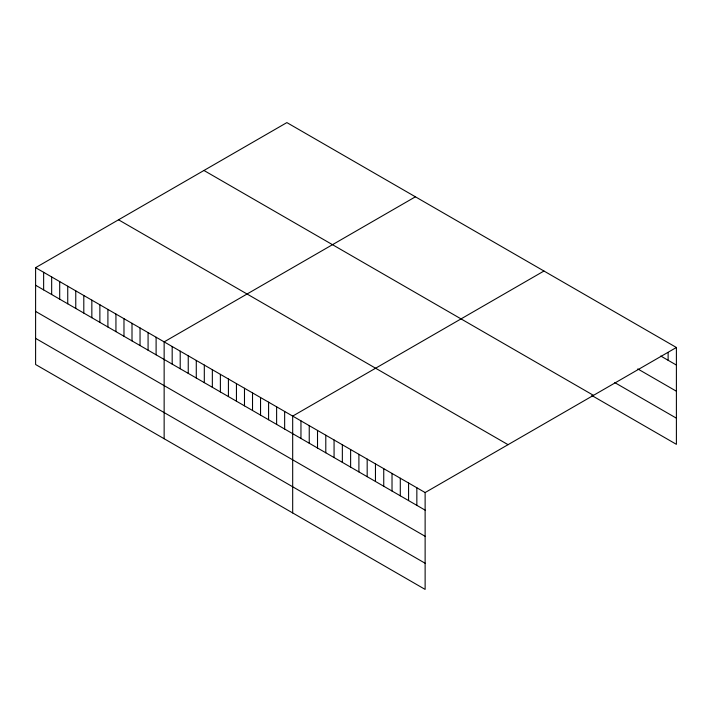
<?xml version="1.0" encoding="UTF-8"?>
<svg xmlns="http://www.w3.org/2000/svg" width="712" height="712" viewBox="0 0 712 712"><rect width="100%" height="100%" fill="white"/><g stroke="black" fill="none" stroke-linecap="round" stroke-linejoin="round"><path stroke-width="1.07" d="M35.6 267.668L425.126 492.553L425.126 589.403L35.6 364.517L35.6 267.668L286.874 122.597L676.4 347.483L676.4 444.332L591.788 395.48M415.416 196.806L164.143 341.885L164.143 438.734M543.959 271.023L292.685 416.093L292.685 512.943M425.126 492.553L676.4 347.483M660.763 356.036L676.4 365.06M637.774 368.923L676.4 391.226M614.776 382.602L676.4 418.175M203.952 170.471L593.479 395.356M118.521 219.794L508.048 444.68M35.6 285.245L425.126 510.139M35.6 311.402L425.126 536.296M35.6 338.36L425.126 563.245M668.123 352.591L668.123 360.281M416.849 487.773L416.849 505.36M408.572 483.003L408.572 500.581M400.295 478.224L400.295 495.801M392.018 473.444L392.018 491.022M383.741 468.665L383.741 486.243M375.455 463.886L375.455 481.463M367.178 459.107L367.178 476.684M358.901 454.327L358.901 471.905M350.624 449.548L350.624 467.125M342.347 444.769L342.347 462.346M334.07 439.989L334.07 457.567M325.793 435.21L325.793 452.788M317.516 430.431L317.516 448.008M309.239 425.651L309.239 443.229M300.962 420.872L300.962 438.45M284.649 411.456L284.649 429.033M276.621 406.819L276.621 424.397M268.584 402.182L268.584 419.76M260.548 397.536L260.548 415.123M252.52 392.899L252.52 410.486M244.483 388.262L244.483 405.84M236.446 383.626L236.446 401.203M228.418 378.989L228.418 396.566M220.382 374.352L220.382 391.929M212.345 369.715L212.345 387.292M204.308 365.069L204.308 382.656M196.281 360.432L196.281 378.019M188.244 355.795L188.244 373.373M180.207 351.158L180.207 368.736M172.179 346.522L172.179 364.099M156.106 337.239L156.106 354.825M148.078 332.602L148.078 350.188M140.041 327.965L140.041 345.543M132.005 323.328L132.005 340.906M123.977 318.691L123.977 336.269M115.94 314.054L115.94 331.632M107.904 309.409L107.904 326.995M99.876 304.772L99.876 322.358M91.839 300.135L91.839 317.712M83.802 295.498L83.802 313.075M75.766 290.861L75.766 308.438M67.738 286.224L67.738 303.802M59.701 281.578L59.701 299.165M51.664 276.941L51.664 294.528M43.637 272.304L43.637 289.882"/></g></svg>
